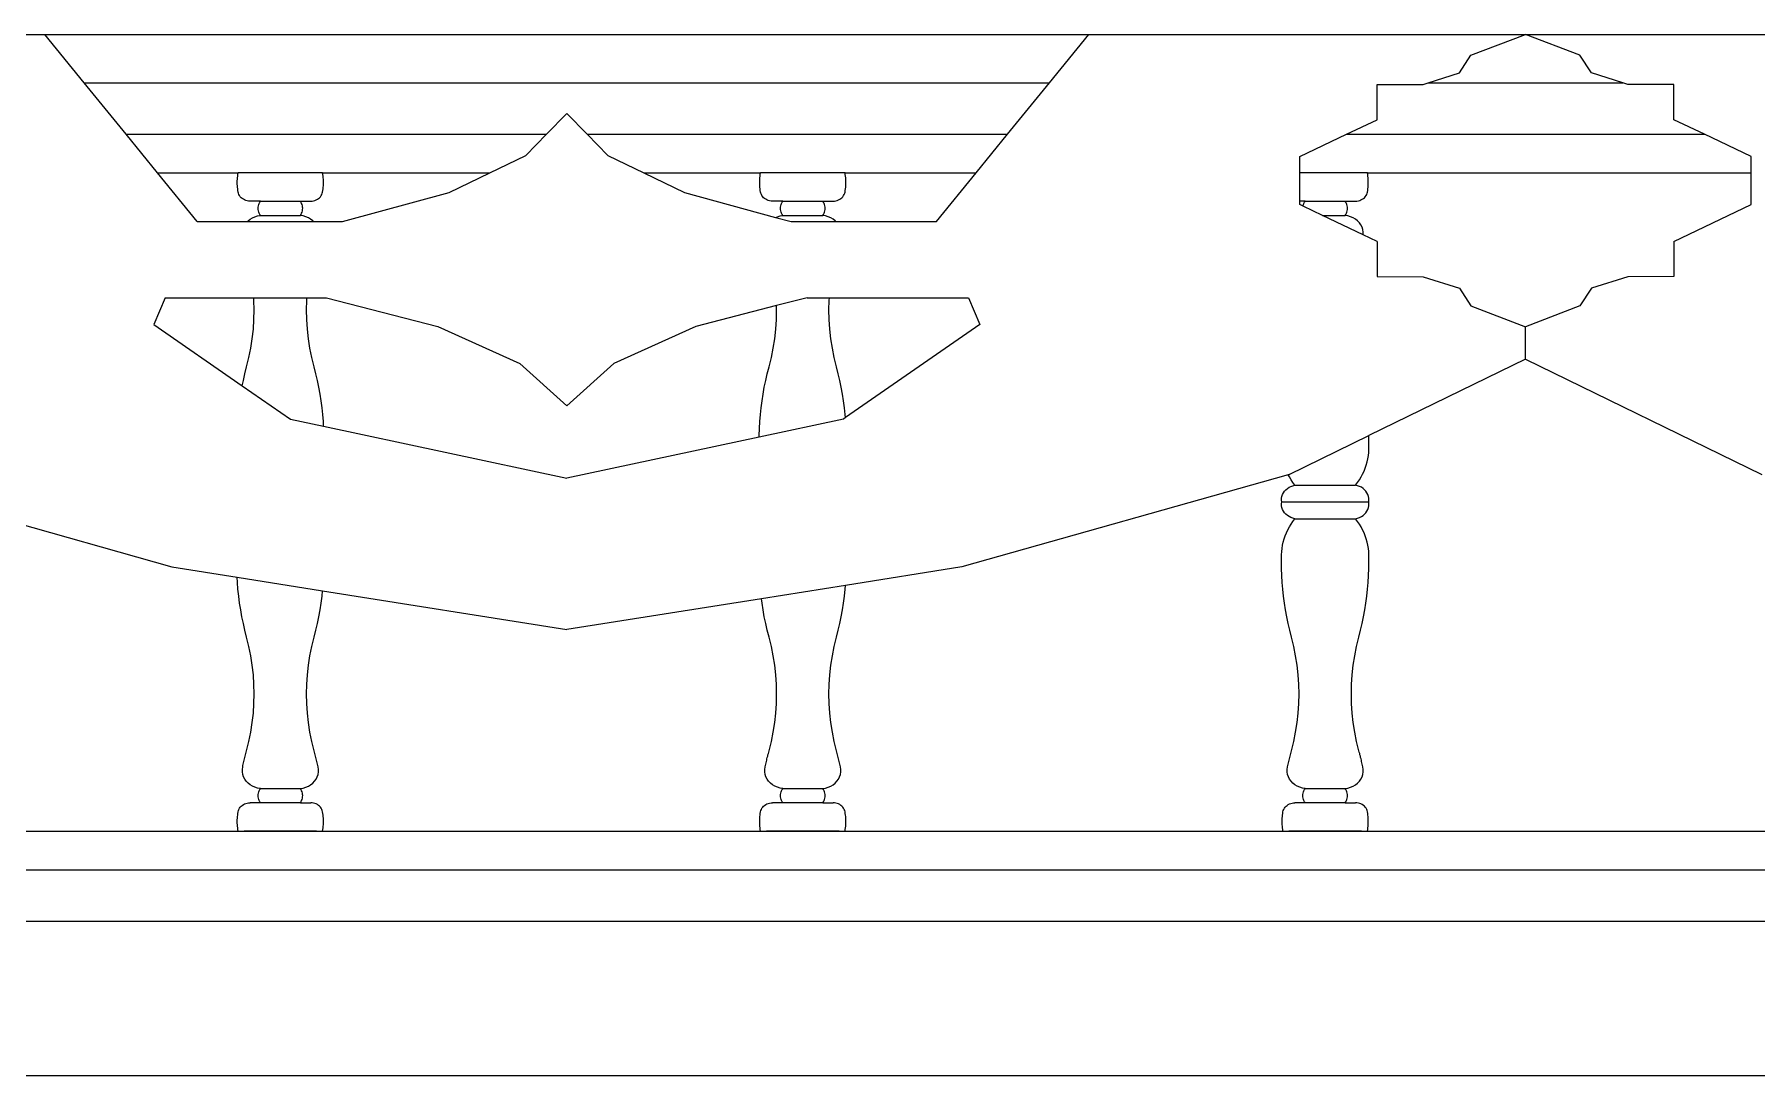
# Model space of a CAD drawing. Header units: inches. Extents: x 16.2 to 49.2, y 7.1 to 20.7.
# Drawn here: x 32.1113 to 32.4925, y 17.89 to 18.1206 of the extents above; entities that cross this region are included whole.
import ezdxf

# ---------------------------------------------------------------- set-up
doc = ezdxf.new("R2010")
doc.units = ezdxf.units.IN
doc.header["$MEASUREMENT"] = 0
doc.layers.add('0inne_gulv', color=252, linetype='Continuous', lineweight=13)

# ---------------------------------------------------------------- blocks, each defined once
blk = doc.blocks.new('DEREK SMALL HOUSE fr')
for p, q in [((-1.69956, -0.07881), (-1.60288, -0.07881)), ((-1.60288, -0.07881), (-1.37179, -0.07881)), ((-1.59417, -0.08953), (-1.60288, -0.07881)), ((-1.60288, -0.07881), (-1.37179, -0.07881)), ((-1.3805, -0.08953), (-1.37179, -0.07881)), ((-1.37179, -0.07881), (-1.27512, -0.07881)), ((-1.28718, -0.08341), (-1.27512, -0.07881)), ((-1.27512, -0.07881), (-1.17845, -0.07881)), ((-1.26306, -0.08341), (-1.27512, -0.07881)), ((-1.28975, -0.08735), (-1.28718, -0.08341)), ((-1.26049, -0.08735), (-1.26306, -0.08341)), ((-1.29669, -0.08953), (-1.28975, -0.08735)), ((-1.25354, -0.08953), (-1.26049, -0.08735)), ((-1.59417, -0.08953), (-1.3805, -0.08953)), ((-1.5849, -0.10093), (-1.59417, -0.08953)), ((-1.38977, -0.10093), (-1.3805, -0.08953)), ((-1.30797, -0.08993), (-1.29777, -0.08987)), ((-1.30797, -0.09771), (-1.30797, -0.08993)), ((-1.29777, -0.08987), (-1.29669, -0.08953)), ((-1.29669, -0.08953), (-1.25354, -0.08953)), ((-1.25247, -0.08987), (-1.25354, -0.08953)), ((-1.24227, -0.08993), (-1.25247, -0.08987)), ((-1.24227, -0.09771), (-1.24227, -0.08993)), ((-1.49182, -0.10093), (-1.48734, -0.09632)), ((-1.48734, -0.09632), (-1.48286, -0.10093)), ((-1.31473, -0.10093), (-1.30797, -0.09771)), ((-1.2355, -0.10093), (-1.24227, -0.09771)), ((-1.5849, -0.10093), (-1.49182, -0.10093)), ((-1.57795, -0.10948), (-1.5849, -0.10093)), ((-1.49639, -0.10564), (-1.49182, -0.10093)), ((-1.48286, -0.10093), (-1.38977, -0.10093)), ((-1.48286, -0.10093), (-1.47828, -0.10564)), ((-1.39673, -0.10948), (-1.38977, -0.10093)), ((-1.3251, -0.10586), (-1.31473, -0.10093)), ((-1.31473, -0.10093), (-1.2355, -0.10093)), ((-1.22514, -0.10586), (-1.2355, -0.10093)), ((-1.50437, -0.10948), (-1.49639, -0.10564)), ((-1.47828, -0.10564), (-1.47031, -0.10948)), ((-1.3251, -0.10948), (-1.3251, -0.10586)), ((-1.22514, -0.10948), (-1.22514, -0.10586)), ((-1.56916, -0.12028), (-1.57795, -0.10948)), ((-1.57795, -0.10948), (-1.56011, -0.10948)), ((-1.56027, -0.11089), (-1.56025, -0.11054)), ((-1.56025, -0.11054), (-1.56021, -0.11018)), ((-1.56021, -0.11018), (-1.56016, -0.10983)), ((-1.56016, -0.10983), (-1.56011, -0.10948)), ((-1.54141, -0.10948), (-1.56011, -0.10948)), ((-1.54135, -0.10983), (-1.54141, -0.10948)), ((-1.54141, -0.10948), (-1.50437, -0.10948)), ((-1.5413, -0.11018), (-1.54135, -0.10983)), ((-1.54127, -0.11054), (-1.5413, -0.11018)), ((-1.54124, -0.11089), (-1.54127, -0.11054)), ((-1.51338, -0.11383), (-1.50437, -0.10948)), ((-1.47031, -0.10948), (-1.46129, -0.11383)), ((-1.47031, -0.10948), (-1.44445, -0.10948)), ((-1.44462, -0.11089), (-1.44459, -0.11054)), ((-1.44459, -0.11054), (-1.44456, -0.11018)), ((-1.44456, -0.11018), (-1.44451, -0.10983)), ((-1.44451, -0.10983), (-1.44445, -0.10948)), ((-1.42575, -0.10948), (-1.44445, -0.10948)), ((-1.4257, -0.10983), (-1.42575, -0.10948)), ((-1.42575, -0.10948), (-1.39673, -0.10948)), ((-1.42565, -0.11018), (-1.4257, -0.10983)), ((-1.42561, -0.11054), (-1.42565, -0.11018)), ((-1.42559, -0.11089), (-1.42561, -0.11054)), ((-1.40551, -0.12028), (-1.39673, -0.10948)), ((-1.3251, -0.11573), (-1.3251, -0.10948)), ((-1.3101, -0.10948), (-1.3251, -0.10948)), ((-1.31004, -0.10983), (-1.3101, -0.10948)), ((-1.3101, -0.10948), (-1.22514, -0.10948)), ((-1.31, -0.11018), (-1.31004, -0.10983)), ((-1.30996, -0.11054), (-1.31, -0.11018)), ((-1.30993, -0.11089), (-1.30996, -0.11054)), ((-1.22514, -0.1165), (-1.22514, -0.10948)), ((-1.56029, -0.11125), (-1.56027, -0.11089)), ((-1.56029, -0.1116), (-1.56029, -0.11125)), ((-1.56029, -0.11195), (-1.56029, -0.1116)), ((-1.56027, -0.11231), (-1.56029, -0.11195)), ((-1.56025, -0.11266), (-1.56027, -0.11231)), ((-1.56021, -0.11302), (-1.56025, -0.11266)), ((-1.56016, -0.11337), (-1.56021, -0.11302)), ((-1.56011, -0.11372), (-1.56016, -0.11337)), ((-1.56004, -0.11399), (-1.56011, -0.11372)), ((-1.55994, -0.11426), (-1.56004, -0.11399)), ((-1.5598, -0.11451), (-1.55994, -0.11426)), ((-1.54172, -0.11451), (-1.54158, -0.11426)), ((-1.54158, -0.11426), (-1.54148, -0.11399)), ((-1.54148, -0.11399), (-1.54141, -0.11372)), ((-1.54141, -0.11372), (-1.54135, -0.11337)), ((-1.54135, -0.11337), (-1.5413, -0.11302)), ((-1.5413, -0.11302), (-1.54127, -0.11266)), ((-1.54127, -0.11266), (-1.54124, -0.11231)), ((-1.54123, -0.11125), (-1.54124, -0.11089)), ((-1.54124, -0.11231), (-1.54123, -0.11195)), ((-1.54122, -0.1116), (-1.54123, -0.11125)), ((-1.54123, -0.11195), (-1.54122, -0.1116)), ((-1.53702, -0.12028), (-1.51338, -0.11383)), ((-1.46129, -0.11383), (-1.44111, -0.11934)), ((-1.44464, -0.11125), (-1.44462, -0.11089)), ((-1.44464, -0.1116), (-1.44464, -0.11125)), ((-1.44464, -0.11195), (-1.44464, -0.1116)), ((-1.44462, -0.11231), (-1.44464, -0.11195)), ((-1.44459, -0.11266), (-1.44462, -0.11231)), ((-1.44456, -0.11302), (-1.44459, -0.11266)), ((-1.44451, -0.11337), (-1.44456, -0.11302)), ((-1.44445, -0.11372), (-1.44451, -0.11337)), ((-1.44439, -0.11399), (-1.44445, -0.11372)), ((-1.44428, -0.11426), (-1.44439, -0.11399)), ((-1.44415, -0.11451), (-1.44428, -0.11426)), ((-1.42606, -0.11451), (-1.42593, -0.11426)), ((-1.42593, -0.11426), (-1.42582, -0.11399)), ((-1.42582, -0.11399), (-1.42575, -0.11372)), ((-1.42575, -0.11372), (-1.4257, -0.11337)), ((-1.4257, -0.11337), (-1.42565, -0.11302)), ((-1.42565, -0.11302), (-1.42561, -0.11266)), ((-1.42561, -0.11266), (-1.42559, -0.11231)), ((-1.42557, -0.11125), (-1.42559, -0.11089)), ((-1.42559, -0.11231), (-1.42557, -0.11195)), ((-1.42557, -0.1116), (-1.42557, -0.11125)), ((-1.42557, -0.11195), (-1.42557, -0.1116)), ((-1.31041, -0.11451), (-1.31027, -0.11426)), ((-1.31027, -0.11426), (-1.31017, -0.11399)), ((-1.31017, -0.11399), (-1.3101, -0.11372)), ((-1.3101, -0.11372), (-1.31004, -0.11337)), ((-1.31004, -0.11337), (-1.31, -0.11302)), ((-1.31, -0.11302), (-1.30996, -0.11266)), ((-1.30996, -0.11266), (-1.30993, -0.11231)), ((-1.30992, -0.11125), (-1.30993, -0.11089)), ((-1.30993, -0.11231), (-1.30992, -0.11195)), ((-1.30991, -0.1116), (-1.30992, -0.11125)), ((-1.30992, -0.11195), (-1.30991, -0.1116)), ((-1.55963, -0.11475), (-1.5598, -0.11451)), ((-1.55943, -0.11497), (-1.55963, -0.11475)), ((-1.5592, -0.11516), (-1.55943, -0.11497)), ((-1.55895, -0.11533), (-1.5592, -0.11516)), ((-1.55868, -0.11547), (-1.55895, -0.11533)), ((-1.55839, -0.11559), (-1.55868, -0.11547)), ((-1.55809, -0.11567), (-1.55839, -0.11559)), ((-1.55778, -0.11572), (-1.55809, -0.11567)), ((-1.55747, -0.11573), (-1.55778, -0.11572)), ((-1.55518, -0.11573), (-1.55747, -0.11573)), ((-1.55569, -0.11732), (-1.55568, -0.11705)), ((-1.55568, -0.1176), (-1.55569, -0.11732)), ((-1.55568, -0.11705), (-1.55563, -0.11677)), ((-1.55563, -0.11788), (-1.55568, -0.1176)), ((-1.55563, -0.11677), (-1.55556, -0.1165)), ((-1.55556, -0.11815), (-1.55563, -0.11788)), ((-1.55556, -0.1165), (-1.55546, -0.11623)), ((-1.55546, -0.11841), (-1.55556, -0.11815)), ((-1.55546, -0.11623), (-1.55534, -0.11598)), ((-1.55534, -0.11598), (-1.55518, -0.11573)), ((-1.55518, -0.11573), (-1.54633, -0.11573)), ((-1.54618, -0.11598), (-1.54633, -0.11573)), ((-1.54633, -0.11573), (-1.54404, -0.11573)), ((-1.54605, -0.11623), (-1.54618, -0.11598)), ((-1.54595, -0.1165), (-1.54605, -0.11623)), ((-1.54605, -0.11841), (-1.54595, -0.11815)), ((-1.54588, -0.11677), (-1.54595, -0.1165)), ((-1.54595, -0.11815), (-1.54588, -0.11788)), ((-1.54584, -0.11705), (-1.54588, -0.11677)), ((-1.54588, -0.11788), (-1.54584, -0.1176)), ((-1.54582, -0.11732), (-1.54584, -0.11705)), ((-1.54584, -0.1176), (-1.54582, -0.11732)), ((-1.54404, -0.11573), (-1.54373, -0.11572)), ((-1.54373, -0.11572), (-1.54342, -0.11567)), ((-1.54342, -0.11567), (-1.54312, -0.11559)), ((-1.54312, -0.11559), (-1.54283, -0.11547)), ((-1.54283, -0.11547), (-1.54256, -0.11533)), ((-1.54256, -0.11533), (-1.54231, -0.11516)), ((-1.54231, -0.11516), (-1.54209, -0.11497)), ((-1.54209, -0.11497), (-1.54189, -0.11475)), ((-1.54189, -0.11475), (-1.54172, -0.11451)), ((-1.44398, -0.11475), (-1.44415, -0.11451)), ((-1.44378, -0.11497), (-1.44398, -0.11475)), ((-1.44355, -0.11516), (-1.44378, -0.11497)), ((-1.4433, -0.11533), (-1.44355, -0.11516)), ((-1.44303, -0.11547), (-1.4433, -0.11533)), ((-1.44274, -0.11559), (-1.44303, -0.11547)), ((-1.44244, -0.11567), (-1.44274, -0.11559)), ((-1.44213, -0.11572), (-1.44244, -0.11567)), ((-1.44182, -0.11573), (-1.44213, -0.11572)), ((-1.43953, -0.11573), (-1.44182, -0.11573)), ((-1.44004, -0.11732), (-1.44002, -0.11705)), ((-1.44002, -0.1176), (-1.44004, -0.11732)), ((-1.44002, -0.11705), (-1.43998, -0.11677)), ((-1.43998, -0.11788), (-1.44002, -0.1176)), ((-1.43998, -0.11677), (-1.43991, -0.1165)), ((-1.43991, -0.11815), (-1.43998, -0.11788)), ((-1.43991, -0.1165), (-1.43981, -0.11623)), ((-1.43981, -0.11841), (-1.43991, -0.11815)), ((-1.43981, -0.11623), (-1.43968, -0.11598)), ((-1.43968, -0.11598), (-1.43953, -0.11573)), ((-1.43953, -0.11573), (-1.43068, -0.11573)), ((-1.43053, -0.11598), (-1.43068, -0.11573)), ((-1.43068, -0.11573), (-1.42839, -0.11573)), ((-1.4304, -0.11623), (-1.43053, -0.11598)), ((-1.4303, -0.1165), (-1.4304, -0.11623)), ((-1.4304, -0.11841), (-1.4303, -0.11815)), ((-1.43023, -0.11677), (-1.4303, -0.1165)), ((-1.4303, -0.11815), (-1.43023, -0.11788)), ((-1.43018, -0.11705), (-1.43023, -0.11677)), ((-1.43023, -0.11788), (-1.43018, -0.1176)), ((-1.43017, -0.11732), (-1.43018, -0.11705)), ((-1.43018, -0.1176), (-1.43017, -0.11732)), ((-1.42839, -0.11573), (-1.42808, -0.11572)), ((-1.42808, -0.11572), (-1.42777, -0.11567)), ((-1.42777, -0.11567), (-1.42747, -0.11559)), ((-1.42747, -0.11559), (-1.42718, -0.11547)), ((-1.42718, -0.11547), (-1.42691, -0.11533)), ((-1.42691, -0.11533), (-1.42666, -0.11516)), ((-1.42666, -0.11516), (-1.42643, -0.11497)), ((-1.42643, -0.11497), (-1.42623, -0.11475)), ((-1.42623, -0.11475), (-1.42606, -0.11451)), ((-1.3251, -0.1165), (-1.3251, -0.11573)), ((-1.32388, -0.11573), (-1.3251, -0.11573)), ((-1.32434, -0.11686), (-1.3251, -0.1165)), ((-1.32434, -0.11686), (-1.32433, -0.11677)), ((-1.32002, -0.11891), (-1.32434, -0.11686)), ((-1.32433, -0.11677), (-1.32425, -0.1165)), ((-1.32425, -0.1165), (-1.32416, -0.11623)), ((-1.32416, -0.11623), (-1.32403, -0.11598)), ((-1.32403, -0.11598), (-1.32388, -0.11573)), ((-1.32388, -0.11573), (-1.31502, -0.11573)), ((-1.31487, -0.11598), (-1.31502, -0.11573)), ((-1.31502, -0.11573), (-1.31274, -0.11573)), ((-1.31475, -0.11623), (-1.31487, -0.11598)), ((-1.31465, -0.1165), (-1.31475, -0.11623)), ((-1.31475, -0.11841), (-1.31465, -0.11815)), ((-1.31457, -0.11677), (-1.31465, -0.1165)), ((-1.31465, -0.11815), (-1.31457, -0.11788)), ((-1.31453, -0.11705), (-1.31457, -0.11677)), ((-1.31457, -0.11788), (-1.31453, -0.1176)), ((-1.31452, -0.11732), (-1.31453, -0.11705)), ((-1.31453, -0.1176), (-1.31452, -0.11732)), ((-1.31274, -0.11573), (-1.31242, -0.11572)), ((-1.31242, -0.11572), (-1.31211, -0.11567)), ((-1.31211, -0.11567), (-1.31181, -0.11559)), ((-1.31181, -0.11559), (-1.31153, -0.11547)), ((-1.31153, -0.11547), (-1.31126, -0.11533)), ((-1.31126, -0.11533), (-1.311, -0.11516)), ((-1.311, -0.11516), (-1.31078, -0.11497)), ((-1.31078, -0.11497), (-1.31058, -0.11475)), ((-1.31058, -0.11475), (-1.31041, -0.11451)), ((-1.24227, -0.12464), (-1.22514, -0.1165)), ((-1.56916, -0.12028), (-1.5581, -0.12028)), ((-1.5581, -0.12028), (-1.55792, -0.1201)), ((-1.5581, -0.12028), (-1.54342, -0.12028)), ((-1.55792, -0.1201), (-1.55746, -0.11973)), ((-1.55746, -0.11973), (-1.55694, -0.11942)), ((-1.55694, -0.11942), (-1.55638, -0.11918)), ((-1.55638, -0.11918), (-1.55579, -0.11901)), ((-1.55579, -0.11901), (-1.55518, -0.11891)), ((-1.55534, -0.11867), (-1.55546, -0.11841)), ((-1.55518, -0.11891), (-1.55534, -0.11867)), ((-1.55518, -0.11891), (-1.54633, -0.11891)), ((-1.54633, -0.11891), (-1.54618, -0.11867)), ((-1.54572, -0.11901), (-1.54633, -0.11891)), ((-1.54618, -0.11867), (-1.54605, -0.11841)), ((-1.54513, -0.11918), (-1.54572, -0.11901)), ((-1.54457, -0.11942), (-1.54513, -0.11918)), ((-1.54406, -0.11973), (-1.54457, -0.11942)), ((-1.5436, -0.1201), (-1.54406, -0.11973)), ((-1.54342, -0.12028), (-1.5436, -0.1201)), ((-1.54342, -0.12028), (-1.53702, -0.12028)), ((-1.44111, -0.11934), (-1.44073, -0.11918)), ((-1.44111, -0.11934), (-1.43766, -0.12028)), ((-1.44073, -0.11918), (-1.44014, -0.11901)), ((-1.44014, -0.11901), (-1.43953, -0.11891)), ((-1.43968, -0.11867), (-1.43981, -0.11841)), ((-1.43953, -0.11891), (-1.43968, -0.11867)), ((-1.43953, -0.11891), (-1.43068, -0.11891)), ((-1.43766, -0.12028), (-1.42776, -0.12028)), ((-1.43068, -0.11891), (-1.43053, -0.11867)), ((-1.43007, -0.11901), (-1.43068, -0.11891)), ((-1.43053, -0.11867), (-1.4304, -0.11841)), ((-1.42948, -0.11918), (-1.43007, -0.11901)), ((-1.42892, -0.11942), (-1.42948, -0.11918)), ((-1.42841, -0.11973), (-1.42892, -0.11942)), ((-1.42794, -0.1201), (-1.42841, -0.11973)), ((-1.42776, -0.12028), (-1.42794, -0.1201)), ((-1.42776, -0.12028), (-1.40551, -0.12028)), ((-1.31103, -0.12318), (-1.32002, -0.11891)), ((-1.32002, -0.11891), (-1.31502, -0.11891)), ((-1.31502, -0.11891), (-1.31487, -0.11867)), ((-1.31441, -0.11901), (-1.31502, -0.11891)), ((-1.31487, -0.11867), (-1.31475, -0.11841)), ((-1.31382, -0.11918), (-1.31441, -0.11901)), ((-1.31327, -0.11942), (-1.31382, -0.11918)), ((-1.31275, -0.11973), (-1.31327, -0.11942)), ((-1.31229, -0.1201), (-1.31275, -0.11973)), ((-1.31189, -0.12052), (-1.31229, -0.1201)), ((-1.31156, -0.12099), (-1.31189, -0.12052)), ((-1.3113, -0.12149), (-1.31156, -0.12099)), ((-1.31112, -0.12202), (-1.3113, -0.12149)), ((-1.31103, -0.12257), (-1.31112, -0.12202)), ((-1.31103, -0.12313), (-1.31103, -0.12257)), ((-1.31103, -0.12318), (-1.31103, -0.12313)), ((-1.30797, -0.12464), (-1.31103, -0.12318)), ((-1.30797, -0.12464), (-1.30797, -0.13243)), ((-1.24227, -0.12464), (-1.24227, -0.13243)), ((-1.30797, -0.13243), (-1.29777, -0.13249)), ((-1.29777, -0.13249), (-1.28975, -0.13501)), ((-1.25247, -0.13249), (-1.26049, -0.13501)), ((-1.24227, -0.13243), (-1.25247, -0.13249)), ((-1.57626, -0.13712), (-1.57875, -0.14303)), ((-1.57626, -0.13712), (-1.55664, -0.13712)), ((-1.5566, -0.13772), (-1.55664, -0.13712)), ((-1.55664, -0.13712), (-1.54488, -0.13712)), ((-1.54492, -0.13772), (-1.54488, -0.13712)), ((-1.54488, -0.13712), (-1.54057, -0.13712)), ((-1.54057, -0.13712), (-1.51591, -0.14351)), ((-1.43411, -0.13712), (-1.44092, -0.13888)), ((-1.43411, -0.13712), (-1.42922, -0.13712)), ((-1.42926, -0.13772), (-1.42922, -0.13712)), ((-1.42922, -0.13712), (-1.39842, -0.13712)), ((-1.39842, -0.13712), (-1.39592, -0.14303)), ((-1.28975, -0.13501), (-1.28718, -0.13895)), ((-1.26049, -0.13501), (-1.26306, -0.13895)), ((-1.55655, -0.13984), (-1.5566, -0.13772)), ((-1.5566, -0.14197), (-1.55655, -0.13984)), ((-1.54497, -0.13984), (-1.54492, -0.13772)), ((-1.54492, -0.14197), (-1.54497, -0.13984)), ((-1.44092, -0.13888), (-1.45877, -0.14351)), ((-1.44094, -0.14197), (-1.4409, -0.13984)), ((-1.4409, -0.13984), (-1.44092, -0.13888)), ((-1.42931, -0.13984), (-1.42926, -0.13772)), ((-1.42926, -0.14197), (-1.42931, -0.13984)), ((-1.28718, -0.13895), (-1.27512, -0.14354)), ((-1.26306, -0.13895), (-1.27512, -0.14354)), ((-1.57875, -0.14303), (-1.5592, -0.15661)), ((-1.55697, -0.1462), (-1.55674, -0.14408)), ((-1.55674, -0.14408), (-1.5566, -0.14197)), ((-1.54478, -0.14408), (-1.54492, -0.14197)), ((-1.54454, -0.1462), (-1.54478, -0.14408)), ((-1.51591, -0.14351), (-1.49772, -0.15169)), ((-1.45877, -0.14351), (-1.47696, -0.15169)), ((-1.44132, -0.1462), (-1.44108, -0.14408)), ((-1.44108, -0.14408), (-1.44094, -0.14197)), ((-1.42912, -0.14408), (-1.42926, -0.14197)), ((-1.42889, -0.1462), (-1.42912, -0.14408)), ((-1.39592, -0.14303), (-1.42566, -0.16368)), ((-1.27512, -0.1507), (-1.27512, -0.14354)), ((-1.55772, -0.15039), (-1.5573, -0.1483)), ((-1.5573, -0.1483), (-1.55697, -0.1462)), ((-1.54422, -0.1483), (-1.54454, -0.1462)), ((-1.5438, -0.15039), (-1.54422, -0.1483)), ((-1.44206, -0.15039), (-1.44164, -0.1483)), ((-1.44164, -0.1483), (-1.44132, -0.1462)), ((-1.42856, -0.1483), (-1.42889, -0.1462)), ((-1.42814, -0.15039), (-1.42856, -0.1483)), ((-1.55861, -0.15395), (-1.55823, -0.15246)), ((-1.55823, -0.15246), (-1.55772, -0.15039)), ((-1.54329, -0.15246), (-1.5438, -0.15039)), ((-1.5429, -0.15395), (-1.54329, -0.15246)), ((-1.49772, -0.15169), (-1.48734, -0.16108)), ((-1.47696, -0.15169), (-1.48734, -0.16108)), ((-1.44296, -0.15395), (-1.44257, -0.15246)), ((-1.44257, -0.15246), (-1.44206, -0.15039)), ((-1.42763, -0.15246), (-1.42814, -0.15039)), ((-1.42725, -0.15395), (-1.42763, -0.15246)), ((-1.27512, -0.1507), (-1.30978, -0.16765)), ((-1.27512, -0.1507), (-1.22278, -0.1763)), ((-1.5592, -0.15661), (-1.55896, -0.15545)), ((-1.55896, -0.15545), (-1.55861, -0.15395)), ((-1.54256, -0.15545), (-1.5429, -0.15395)), ((-1.54225, -0.15696), (-1.54256, -0.15545)), ((-1.44362, -0.15696), (-1.4433, -0.15545)), ((-1.4433, -0.15545), (-1.44296, -0.15395)), ((-1.4269, -0.15545), (-1.42725, -0.15395)), ((-1.42659, -0.15696), (-1.4269, -0.15545)), ((-1.5592, -0.15661), (-1.54855, -0.164)), ((-1.54197, -0.15847), (-1.54225, -0.15696)), ((-1.54173, -0.15998), (-1.54197, -0.15847)), ((-1.54153, -0.1615), (-1.54173, -0.15998)), ((-1.44433, -0.1615), (-1.44413, -0.15998)), ((-1.44413, -0.15998), (-1.44389, -0.15847)), ((-1.44389, -0.15847), (-1.44362, -0.15696)), ((-1.42632, -0.15847), (-1.42659, -0.15696)), ((-1.42608, -0.15998), (-1.42632, -0.15847)), ((-1.42588, -0.1615), (-1.42608, -0.15998)), ((-1.54137, -0.16302), (-1.54153, -0.1615)), ((-1.54124, -0.16455), (-1.54137, -0.16302)), ((-1.44462, -0.16455), (-1.4445, -0.16302)), ((-1.4445, -0.16302), (-1.44433, -0.1615)), ((-1.42566, -0.16368), (-1.42612, -0.164)), ((-1.42571, -0.16302), (-1.42588, -0.1615)), ((-1.42566, -0.16368), (-1.42571, -0.16302)), ((-1.54855, -0.164), (-1.54118, -0.16558)), ((-1.54118, -0.16558), (-1.54124, -0.16455)), ((-1.54118, -0.16558), (-1.48734, -0.17711)), ((-1.42612, -0.164), (-1.44477, -0.168)), ((-1.44477, -0.16761), (-1.44471, -0.16608)), ((-1.44477, -0.168), (-1.44477, -0.16761)), ((-1.44471, -0.16608), (-1.44462, -0.16455)), ((-1.32746, -0.1763), (-1.30978, -0.16765)), ((-1.30977, -0.16914), (-1.30978, -0.16765)), ((-1.44477, -0.168), (-1.48734, -0.17711)), ((-1.3099, -0.17209), (-1.30982, -0.17138)), ((-1.30982, -0.17138), (-1.30979, -0.17067)), ((-1.30979, -0.17067), (-1.30977, -0.16914)), ((-1.31086, -0.17553), (-1.31059, -0.17486)), ((-1.31059, -0.17486), (-1.31036, -0.17418)), ((-1.31036, -0.17418), (-1.31017, -0.17349)), ((-1.31017, -0.17349), (-1.31002, -0.17279)), ((-1.31002, -0.17279), (-1.3099, -0.17209)), ((-1.64721, -0.1763), (-1.57476, -0.19675)), ((-1.32764, -0.17635), (-1.39991, -0.19675)), ((-1.32782, -0.17937), (-1.32745, -0.17912)), ((-1.32746, -0.1763), (-1.32764, -0.17635)), ((-1.32739, -0.17683), (-1.32764, -0.17635)), ((-1.32745, -0.17912), (-1.32704, -0.17892)), ((-1.32702, -0.17745), (-1.32739, -0.17683)), ((-1.32704, -0.17892), (-1.32661, -0.17876)), ((-1.32661, -0.17806), (-1.32702, -0.17745)), ((-1.32616, -0.17865), (-1.32661, -0.17806)), ((-1.32661, -0.17876), (-1.32616, -0.17865)), ((-1.32616, -0.17865), (-1.31274, -0.17865)), ((-1.31274, -0.17865), (-1.31229, -0.17806)), ((-1.31229, -0.17876), (-1.31274, -0.17865)), ((-1.31229, -0.17806), (-1.31188, -0.17745)), ((-1.31186, -0.17892), (-1.31229, -0.17876)), ((-1.31188, -0.17745), (-1.31151, -0.17683)), ((-1.31145, -0.17912), (-1.31186, -0.17892)), ((-1.31151, -0.17683), (-1.31117, -0.17618)), ((-1.31108, -0.17937), (-1.31145, -0.17912)), ((-1.31117, -0.17618), (-1.31086, -0.17553)), ((-1.32912, -0.18195), (-1.3291, -0.18153)), ((-1.32908, -0.18236), (-1.32912, -0.18195)), ((-1.32912, -0.18278), (-1.32908, -0.18236)), ((-1.3291, -0.1832), (-1.32912, -0.18278)), ((-1.3291, -0.18153), (-1.32902, -0.18112)), ((-1.32908, -0.18236), (-1.30982, -0.18236)), ((-1.32902, -0.18112), (-1.32889, -0.18072)), ((-1.32889, -0.18072), (-1.32869, -0.18034)), ((-1.32869, -0.18034), (-1.32845, -0.17998)), ((-1.32845, -0.17998), (-1.32816, -0.17966)), ((-1.32816, -0.17966), (-1.32782, -0.17937)), ((-1.31074, -0.17966), (-1.31108, -0.17937)), ((-1.31045, -0.17998), (-1.31074, -0.17966)), ((-1.31021, -0.18034), (-1.31045, -0.17998)), ((-1.31002, -0.18072), (-1.31021, -0.18034)), ((-1.30988, -0.18112), (-1.31002, -0.18072)), ((-1.3098, -0.18153), (-1.30988, -0.18112)), ((-1.30982, -0.18236), (-1.30978, -0.18195)), ((-1.30978, -0.18278), (-1.30982, -0.18236)), ((-1.30978, -0.18195), (-1.3098, -0.18153)), ((-1.3098, -0.1832), (-1.30978, -0.18278)), ((-1.32902, -0.18361), (-1.3291, -0.1832)), ((-1.32889, -0.18401), (-1.32902, -0.18361)), ((-1.32869, -0.18439), (-1.32889, -0.18401)), ((-1.32845, -0.18474), (-1.32869, -0.18439)), ((-1.32816, -0.18507), (-1.32845, -0.18474)), ((-1.32782, -0.18536), (-1.32816, -0.18507)), ((-1.32745, -0.18561), (-1.32782, -0.18536)), ((-1.32704, -0.18581), (-1.32745, -0.18561)), ((-1.32661, -0.18597), (-1.32704, -0.18581)), ((-1.32702, -0.18727), (-1.32661, -0.18667)), ((-1.32616, -0.18608), (-1.32661, -0.18597)), ((-1.32661, -0.18667), (-1.32616, -0.18608)), ((-1.32616, -0.18608), (-1.31274, -0.18608)), ((-1.31274, -0.18608), (-1.31229, -0.18597)), ((-1.31229, -0.18667), (-1.31274, -0.18608)), ((-1.31229, -0.18597), (-1.31186, -0.18581)), ((-1.31188, -0.18727), (-1.31229, -0.18667)), ((-1.31186, -0.18581), (-1.31145, -0.18561)), ((-1.31145, -0.18561), (-1.31108, -0.18536)), ((-1.31108, -0.18536), (-1.31074, -0.18507)), ((-1.31074, -0.18507), (-1.31045, -0.18474)), ((-1.31045, -0.18474), (-1.31021, -0.18439)), ((-1.31021, -0.18439), (-1.31002, -0.18401)), ((-1.31002, -0.18401), (-1.30988, -0.18361)), ((-1.30988, -0.18361), (-1.3098, -0.1832)), ((-1.32873, -0.19124), (-1.32854, -0.19055)), ((-1.32854, -0.19055), (-1.32831, -0.18987)), ((-1.32831, -0.18987), (-1.32804, -0.1892)), ((-1.32804, -0.1892), (-1.32773, -0.18854)), ((-1.32773, -0.18854), (-1.32739, -0.1879)), ((-1.32739, -0.1879), (-1.32702, -0.18727)), ((-1.31151, -0.1879), (-1.31188, -0.18727)), ((-1.31117, -0.18854), (-1.31151, -0.1879)), ((-1.31086, -0.1892), (-1.31117, -0.18854)), ((-1.31059, -0.18987), (-1.31086, -0.1892)), ((-1.31036, -0.19055), (-1.31059, -0.18987)), ((-1.31017, -0.19124), (-1.31036, -0.19055)), ((-1.32913, -0.19559), (-1.32911, -0.19406)), ((-1.32911, -0.19406), (-1.32908, -0.19335)), ((-1.32908, -0.19335), (-1.329, -0.19264)), ((-1.329, -0.19264), (-1.32888, -0.19194)), ((-1.32888, -0.19194), (-1.32873, -0.19124)), ((-1.31002, -0.19194), (-1.31017, -0.19124)), ((-1.3099, -0.19264), (-1.31002, -0.19194)), ((-1.30982, -0.19335), (-1.3099, -0.19264)), ((-1.30979, -0.19406), (-1.30982, -0.19335)), ((-1.30977, -0.19559), (-1.30979, -0.19406)), ((-1.57476, -0.19675), (-1.56035, -0.19903)), ((-1.39991, -0.19675), (-1.42564, -0.20083)), ((-1.32912, -0.19712), (-1.32913, -0.19559)), ((-1.32906, -0.19865), (-1.32912, -0.19712)), ((-1.30984, -0.19865), (-1.30979, -0.19712)), ((-1.30979, -0.19712), (-1.30977, -0.19559)), ((-1.56028, -0.20018), (-1.56035, -0.19903)), ((-1.56035, -0.19903), (-1.5414, -0.20204)), ((-1.56015, -0.2017), (-1.56028, -0.20018)), ((-1.55998, -0.20323), (-1.56015, -0.2017)), ((-1.54153, -0.20323), (-1.5414, -0.20204)), ((-1.5414, -0.20204), (-1.48734, -0.2106)), ((-1.42564, -0.20083), (-1.44426, -0.20378)), ((-1.42588, -0.20323), (-1.42571, -0.2017)), ((-1.42571, -0.2017), (-1.42564, -0.20083)), ((-1.32897, -0.20018), (-1.32906, -0.19865)), ((-1.32884, -0.2017), (-1.32897, -0.20018)), ((-1.32868, -0.20323), (-1.32884, -0.2017)), ((-1.31022, -0.20323), (-1.31006, -0.2017)), ((-1.31006, -0.2017), (-1.30993, -0.20018)), ((-1.30993, -0.20018), (-1.30984, -0.19865)), ((-1.55978, -0.20475), (-1.55998, -0.20323)), ((-1.55954, -0.20626), (-1.55978, -0.20475)), ((-1.54197, -0.20626), (-1.54173, -0.20475)), ((-1.54173, -0.20475), (-1.54153, -0.20323)), ((-1.44426, -0.20378), (-1.48734, -0.2106)), ((-1.44413, -0.20475), (-1.44426, -0.20378)), ((-1.44389, -0.20626), (-1.44413, -0.20475)), ((-1.42632, -0.20626), (-1.42608, -0.20475)), ((-1.42608, -0.20475), (-1.42588, -0.20323)), ((-1.32848, -0.20475), (-1.32868, -0.20323)), ((-1.32824, -0.20626), (-1.32848, -0.20475)), ((-1.31066, -0.20626), (-1.31043, -0.20475)), ((-1.31043, -0.20475), (-1.31022, -0.20323)), ((-1.55927, -0.20777), (-1.55954, -0.20626)), ((-1.55896, -0.20928), (-1.55927, -0.20777)), ((-1.55861, -0.21078), (-1.55896, -0.20928)), ((-1.5429, -0.21078), (-1.54256, -0.20928)), ((-1.54256, -0.20928), (-1.54225, -0.20777)), ((-1.54225, -0.20777), (-1.54197, -0.20626)), ((-1.44362, -0.20777), (-1.44389, -0.20626)), ((-1.4433, -0.20928), (-1.44362, -0.20777)), ((-1.44296, -0.21078), (-1.4433, -0.20928)), ((-1.42725, -0.21078), (-1.4269, -0.20928)), ((-1.4269, -0.20928), (-1.42659, -0.20777)), ((-1.42659, -0.20777), (-1.42632, -0.20626)), ((-1.32796, -0.20777), (-1.32824, -0.20626)), ((-1.32765, -0.20928), (-1.32796, -0.20777)), ((-1.3273, -0.21078), (-1.32765, -0.20928)), ((-1.3116, -0.21078), (-1.31125, -0.20928)), ((-1.31125, -0.20928), (-1.31094, -0.20777)), ((-1.31094, -0.20777), (-1.31066, -0.20626)), ((-1.55823, -0.21227), (-1.55861, -0.21078)), ((-1.55772, -0.21434), (-1.55823, -0.21227)), ((-1.5438, -0.21434), (-1.54329, -0.21227)), ((-1.54329, -0.21227), (-1.5429, -0.21078)), ((-1.44257, -0.21227), (-1.44296, -0.21078)), ((-1.44206, -0.21434), (-1.44257, -0.21227)), ((-1.42814, -0.21434), (-1.42763, -0.21227)), ((-1.42763, -0.21227), (-1.42725, -0.21078)), ((-1.32692, -0.21227), (-1.3273, -0.21078)), ((-1.32641, -0.21434), (-1.32692, -0.21227)), ((-1.31249, -0.21434), (-1.31198, -0.21227)), ((-1.31198, -0.21227), (-1.3116, -0.21078)), ((-1.5573, -0.21643), (-1.55772, -0.21434)), ((-1.55697, -0.21853), (-1.5573, -0.21643)), ((-1.54454, -0.21853), (-1.54422, -0.21643)), ((-1.54422, -0.21643), (-1.5438, -0.21434)), ((-1.44164, -0.21643), (-1.44206, -0.21434)), ((-1.44132, -0.21853), (-1.44164, -0.21643)), ((-1.42889, -0.21853), (-1.42856, -0.21643)), ((-1.42856, -0.21643), (-1.42814, -0.21434)), ((-1.32599, -0.21643), (-1.32641, -0.21434)), ((-1.32566, -0.21853), (-1.32599, -0.21643)), ((-1.31324, -0.21853), (-1.31291, -0.21643)), ((-1.31291, -0.21643), (-1.31249, -0.21434)), ((-1.55674, -0.22064), (-1.55697, -0.21853)), ((-1.5566, -0.22276), (-1.55674, -0.22064)), ((-1.54492, -0.22276), (-1.54478, -0.22064)), ((-1.54478, -0.22064), (-1.54454, -0.21853)), ((-1.44108, -0.22064), (-1.44132, -0.21853)), ((-1.44094, -0.22276), (-1.44108, -0.22064)), ((-1.42926, -0.22276), (-1.42912, -0.22064)), ((-1.42912, -0.22064), (-1.42889, -0.21853)), ((-1.32543, -0.22064), (-1.32566, -0.21853)), ((-1.32529, -0.22276), (-1.32543, -0.22064)), ((-1.31361, -0.22276), (-1.31347, -0.22064)), ((-1.31347, -0.22064), (-1.31324, -0.21853)), ((-1.55655, -0.22488), (-1.5566, -0.22276)), ((-1.5566, -0.22701), (-1.55655, -0.22488)), ((-1.54497, -0.22488), (-1.54492, -0.22276)), ((-1.54492, -0.22701), (-1.54497, -0.22488)), ((-1.4409, -0.22488), (-1.44094, -0.22276)), ((-1.44094, -0.22701), (-1.4409, -0.22488)), ((-1.42931, -0.22488), (-1.42926, -0.22276)), ((-1.42926, -0.22701), (-1.42931, -0.22488)), ((-1.32524, -0.22488), (-1.32529, -0.22276)), ((-1.32529, -0.22701), (-1.32524, -0.22488)), ((-1.31366, -0.22488), (-1.31361, -0.22276)), ((-1.31361, -0.22701), (-1.31366, -0.22488)), ((-1.55674, -0.22913), (-1.5566, -0.22701)), ((-1.54478, -0.22913), (-1.54492, -0.22701)), ((-1.44108, -0.22913), (-1.44094, -0.22701)), ((-1.42912, -0.22913), (-1.42926, -0.22701)), ((-1.32543, -0.22913), (-1.32529, -0.22701)), ((-1.31347, -0.22913), (-1.31361, -0.22701)), ((-1.5573, -0.23334), (-1.55697, -0.23124)), ((-1.55697, -0.23124), (-1.55674, -0.22913)), ((-1.54454, -0.23124), (-1.54478, -0.22913)), ((-1.54422, -0.23334), (-1.54454, -0.23124)), ((-1.44164, -0.23334), (-1.44132, -0.23124)), ((-1.44132, -0.23124), (-1.44108, -0.22913)), ((-1.42889, -0.23124), (-1.42912, -0.22913)), ((-1.42856, -0.23334), (-1.42889, -0.23124)), ((-1.32599, -0.23334), (-1.32566, -0.23124)), ((-1.32566, -0.23124), (-1.32543, -0.22913)), ((-1.31324, -0.23124), (-1.31347, -0.22913)), ((-1.31291, -0.23334), (-1.31324, -0.23124)), ((-1.55823, -0.2375), (-1.55772, -0.23543)), ((-1.55772, -0.23543), (-1.5573, -0.23334)), ((-1.5438, -0.23543), (-1.54422, -0.23334)), ((-1.54329, -0.2375), (-1.5438, -0.23543)), ((-1.44257, -0.2375), (-1.44206, -0.23543)), ((-1.44206, -0.23543), (-1.44164, -0.23334)), ((-1.42814, -0.23543), (-1.42856, -0.23334)), ((-1.42763, -0.2375), (-1.42814, -0.23543)), ((-1.32692, -0.2375), (-1.32641, -0.23543)), ((-1.32641, -0.23543), (-1.32599, -0.23334)), ((-1.31249, -0.23543), (-1.31291, -0.23334)), ((-1.31198, -0.2375), (-1.31249, -0.23543)), ((-1.55897, -0.24046), (-1.5589, -0.24016)), ((-1.5589, -0.24016), (-1.55883, -0.23986)), ((-1.55883, -0.23986), (-1.55876, -0.23957)), ((-1.55876, -0.23957), (-1.55868, -0.23927)), ((-1.55868, -0.23927), (-1.55861, -0.23898)), ((-1.55861, -0.23898), (-1.55854, -0.23868)), ((-1.55854, -0.23868), (-1.55846, -0.23839)), ((-1.55846, -0.23839), (-1.55838, -0.23809)), ((-1.55838, -0.23809), (-1.55831, -0.2378)), ((-1.55831, -0.2378), (-1.55823, -0.2375)), ((-1.54321, -0.2378), (-1.54329, -0.2375)), ((-1.54313, -0.23809), (-1.54321, -0.2378)), ((-1.54305, -0.23839), (-1.54313, -0.23809)), ((-1.54298, -0.23868), (-1.54305, -0.23839)), ((-1.5429, -0.23898), (-1.54298, -0.23868)), ((-1.54283, -0.23927), (-1.5429, -0.23898)), ((-1.54276, -0.23957), (-1.54283, -0.23927)), ((-1.54269, -0.23986), (-1.54276, -0.23957)), ((-1.54262, -0.24016), (-1.54269, -0.23986)), ((-1.54255, -0.24046), (-1.54262, -0.24016)), ((-1.44331, -0.24046), (-1.44324, -0.24016)), ((-1.44324, -0.24016), (-1.44317, -0.23986)), ((-1.44317, -0.23986), (-1.4431, -0.23957)), ((-1.4431, -0.23957), (-1.44303, -0.23927)), ((-1.44303, -0.23927), (-1.44296, -0.23898)), ((-1.44296, -0.23898), (-1.44288, -0.23868)), ((-1.44288, -0.23868), (-1.44281, -0.23839)), ((-1.44281, -0.23839), (-1.44273, -0.23809)), ((-1.44273, -0.23809), (-1.44265, -0.2378)), ((-1.44265, -0.2378), (-1.44257, -0.2375)), ((-1.42755, -0.2378), (-1.42763, -0.2375)), ((-1.42748, -0.23809), (-1.42755, -0.2378)), ((-1.4274, -0.23839), (-1.42748, -0.23809)), ((-1.42732, -0.23868), (-1.4274, -0.23839)), ((-1.42725, -0.23898), (-1.42732, -0.23868)), ((-1.42718, -0.23927), (-1.42725, -0.23898)), ((-1.4271, -0.23957), (-1.42718, -0.23927)), ((-1.42703, -0.23986), (-1.4271, -0.23957)), ((-1.42696, -0.24016), (-1.42703, -0.23986)), ((-1.42689, -0.24046), (-1.42696, -0.24016)), ((-1.32766, -0.24046), (-1.32759, -0.24016)), ((-1.32759, -0.24016), (-1.32752, -0.23986)), ((-1.32752, -0.23986), (-1.32745, -0.23957)), ((-1.32745, -0.23957), (-1.32738, -0.23927)), ((-1.32738, -0.23927), (-1.3273, -0.23898)), ((-1.3273, -0.23898), (-1.32723, -0.23868)), ((-1.32723, -0.23868), (-1.32715, -0.23839)), ((-1.32715, -0.23839), (-1.32708, -0.23809)), ((-1.32708, -0.23809), (-1.327, -0.2378)), ((-1.327, -0.2378), (-1.32692, -0.2375)), ((-1.3119, -0.2378), (-1.31198, -0.2375)), ((-1.31182, -0.23809), (-1.3119, -0.2378)), ((-1.31175, -0.23839), (-1.31182, -0.23809)), ((-1.31167, -0.23868), (-1.31175, -0.23839)), ((-1.3116, -0.23898), (-1.31167, -0.23868)), ((-1.31152, -0.23927), (-1.3116, -0.23898)), ((-1.31145, -0.23957), (-1.31152, -0.23927)), ((-1.31138, -0.23986), (-1.31145, -0.23957)), ((-1.31131, -0.24016), (-1.31138, -0.23986)), ((-1.31124, -0.24046), (-1.31131, -0.24016)), ((-1.55918, -0.2416), (-1.5591, -0.24105)), ((-1.55918, -0.24215), (-1.55918, -0.2416)), ((-1.55908, -0.2427), (-1.55918, -0.24215)), ((-1.5591, -0.24105), (-1.55904, -0.24075)), ((-1.55891, -0.24324), (-1.55908, -0.2427)), ((-1.55904, -0.24075), (-1.55897, -0.24046)), ((-1.55865, -0.24374), (-1.55891, -0.24324)), ((-1.55832, -0.24421), (-1.55865, -0.24374)), ((-1.5432, -0.24421), (-1.54286, -0.24374)), ((-1.54286, -0.24374), (-1.54261, -0.24324)), ((-1.54261, -0.24324), (-1.54243, -0.2427)), ((-1.54248, -0.24075), (-1.54255, -0.24046)), ((-1.54241, -0.24105), (-1.54248, -0.24075)), ((-1.54243, -0.2427), (-1.54234, -0.24215)), ((-1.54233, -0.2416), (-1.54241, -0.24105)), ((-1.54234, -0.24215), (-1.54233, -0.2416)), ((-1.44353, -0.2416), (-1.44345, -0.24105)), ((-1.44352, -0.24215), (-1.44353, -0.2416)), ((-1.44343, -0.2427), (-1.44352, -0.24215)), ((-1.44345, -0.24105), (-1.44338, -0.24075)), ((-1.44325, -0.24324), (-1.44343, -0.2427)), ((-1.44338, -0.24075), (-1.44331, -0.24046)), ((-1.443, -0.24374), (-1.44325, -0.24324)), ((-1.44267, -0.24421), (-1.443, -0.24374)), ((-1.42754, -0.24421), (-1.42721, -0.24374)), ((-1.42721, -0.24374), (-1.42695, -0.24324)), ((-1.42695, -0.24324), (-1.42678, -0.2427)), ((-1.42683, -0.24075), (-1.42689, -0.24046)), ((-1.42676, -0.24105), (-1.42683, -0.24075)), ((-1.42678, -0.2427), (-1.42669, -0.24215)), ((-1.42668, -0.2416), (-1.42676, -0.24105)), ((-1.42669, -0.24215), (-1.42668, -0.2416)), ((-1.32787, -0.2416), (-1.3278, -0.24105)), ((-1.32787, -0.24215), (-1.32787, -0.2416)), ((-1.32778, -0.2427), (-1.32787, -0.24215)), ((-1.3278, -0.24105), (-1.32773, -0.24075)), ((-1.3276, -0.24324), (-1.32778, -0.2427)), ((-1.32773, -0.24075), (-1.32766, -0.24046)), ((-1.32734, -0.24374), (-1.3276, -0.24324)), ((-1.32701, -0.24421), (-1.32734, -0.24374)), ((-1.31189, -0.24421), (-1.31156, -0.24374)), ((-1.31156, -0.24374), (-1.3113, -0.24324)), ((-1.3113, -0.24324), (-1.31112, -0.2427)), ((-1.31117, -0.24075), (-1.31124, -0.24046)), ((-1.31111, -0.24105), (-1.31117, -0.24075)), ((-1.31112, -0.2427), (-1.31103, -0.24215)), ((-1.31103, -0.2416), (-1.31111, -0.24105)), ((-1.31103, -0.24215), (-1.31103, -0.2416)), ((-1.55792, -0.24463), (-1.55832, -0.24421)), ((-1.55746, -0.245), (-1.55792, -0.24463)), ((-1.55694, -0.24531), (-1.55746, -0.245)), ((-1.55638, -0.24555), (-1.55694, -0.24531)), ((-1.55579, -0.24572), (-1.55638, -0.24555)), ((-1.55518, -0.24581), (-1.55579, -0.24572)), ((-1.55569, -0.2474), (-1.55568, -0.24713)), ((-1.55568, -0.24768), (-1.55569, -0.2474)), ((-1.55568, -0.24713), (-1.55563, -0.24685)), ((-1.55563, -0.24796), (-1.55568, -0.24768)), ((-1.55563, -0.24685), (-1.55556, -0.24658)), ((-1.55556, -0.24658), (-1.55546, -0.24631)), ((-1.55546, -0.24631), (-1.55534, -0.24606)), ((-1.55534, -0.24606), (-1.55518, -0.24581)), ((-1.55518, -0.24581), (-1.54633, -0.24581)), ((-1.54633, -0.24581), (-1.54572, -0.24572)), ((-1.54618, -0.24606), (-1.54633, -0.24581)), ((-1.54605, -0.24631), (-1.54618, -0.24606)), ((-1.54595, -0.24658), (-1.54605, -0.24631)), ((-1.54588, -0.24685), (-1.54595, -0.24658)), ((-1.54584, -0.24713), (-1.54588, -0.24685)), ((-1.54588, -0.24796), (-1.54584, -0.24768)), ((-1.54582, -0.2474), (-1.54584, -0.24713)), ((-1.54584, -0.24768), (-1.54582, -0.2474)), ((-1.54572, -0.24572), (-1.54513, -0.24555)), ((-1.54513, -0.24555), (-1.54457, -0.24531)), ((-1.54457, -0.24531), (-1.54406, -0.245)), ((-1.54406, -0.245), (-1.5436, -0.24463)), ((-1.5436, -0.24463), (-1.5432, -0.24421)), ((-1.44226, -0.24463), (-1.44267, -0.24421)), ((-1.4418, -0.245), (-1.44226, -0.24463)), ((-1.44129, -0.24531), (-1.4418, -0.245)), ((-1.44073, -0.24555), (-1.44129, -0.24531)), ((-1.44014, -0.24572), (-1.44073, -0.24555)), ((-1.43953, -0.24581), (-1.44014, -0.24572)), ((-1.44004, -0.2474), (-1.44002, -0.24713)), ((-1.44002, -0.24768), (-1.44004, -0.2474)), ((-1.44002, -0.24713), (-1.43998, -0.24685)), ((-1.43998, -0.24796), (-1.44002, -0.24768)), ((-1.43998, -0.24685), (-1.43991, -0.24658)), ((-1.43991, -0.24658), (-1.43981, -0.24631)), ((-1.43981, -0.24631), (-1.43968, -0.24606)), ((-1.43968, -0.24606), (-1.43953, -0.24581)), ((-1.43953, -0.24581), (-1.43068, -0.24581)), ((-1.43068, -0.24581), (-1.43007, -0.24572)), ((-1.43053, -0.24606), (-1.43068, -0.24581)), ((-1.4304, -0.24631), (-1.43053, -0.24606)), ((-1.4303, -0.24658), (-1.4304, -0.24631)), ((-1.43023, -0.24685), (-1.4303, -0.24658)), ((-1.43018, -0.24713), (-1.43023, -0.24685)), ((-1.43023, -0.24796), (-1.43018, -0.24768)), ((-1.43017, -0.2474), (-1.43018, -0.24713)), ((-1.43018, -0.24768), (-1.43017, -0.2474)), ((-1.43007, -0.24572), (-1.42948, -0.24555)), ((-1.42948, -0.24555), (-1.42892, -0.24531)), ((-1.42892, -0.24531), (-1.42841, -0.245)), ((-1.42841, -0.245), (-1.42794, -0.24463)), ((-1.42794, -0.24463), (-1.42754, -0.24421)), ((-1.32661, -0.24463), (-1.32701, -0.24421)), ((-1.32615, -0.245), (-1.32661, -0.24463)), ((-1.32563, -0.24531), (-1.32615, -0.245)), ((-1.32508, -0.24555), (-1.32563, -0.24531)), ((-1.32449, -0.24572), (-1.32508, -0.24555)), ((-1.32388, -0.24581), (-1.32449, -0.24572)), ((-1.32438, -0.2474), (-1.32437, -0.24713)), ((-1.32437, -0.24768), (-1.32438, -0.2474)), ((-1.32437, -0.24713), (-1.32433, -0.24685)), ((-1.32433, -0.24796), (-1.32437, -0.24768)), ((-1.32433, -0.24685), (-1.32425, -0.24658)), ((-1.32425, -0.24658), (-1.32416, -0.24631)), ((-1.32416, -0.24631), (-1.32403, -0.24606)), ((-1.32403, -0.24606), (-1.32388, -0.24581)), ((-1.32388, -0.24581), (-1.31502, -0.24581)), ((-1.31502, -0.24581), (-1.31441, -0.24572)), ((-1.31487, -0.24606), (-1.31502, -0.24581)), ((-1.31475, -0.24631), (-1.31487, -0.24606)), ((-1.31465, -0.24658), (-1.31475, -0.24631)), ((-1.31457, -0.24685), (-1.31465, -0.24658)), ((-1.31453, -0.24713), (-1.31457, -0.24685)), ((-1.31457, -0.24796), (-1.31453, -0.24768)), ((-1.31452, -0.2474), (-1.31453, -0.24713)), ((-1.31453, -0.24768), (-1.31452, -0.2474)), ((-1.31441, -0.24572), (-1.31382, -0.24555)), ((-1.31382, -0.24555), (-1.31327, -0.24531)), ((-1.31327, -0.24531), (-1.31275, -0.245)), ((-1.31275, -0.245), (-1.31229, -0.24463)), ((-1.31229, -0.24463), (-1.31189, -0.24421)), ((-1.56021, -0.25171), (-1.56016, -0.25136)), ((-1.56016, -0.25136), (-1.56011, -0.25101)), ((-1.56011, -0.25101), (-1.56004, -0.25073)), ((-1.56004, -0.25073), (-1.55994, -0.25047)), ((-1.55994, -0.25047), (-1.5598, -0.25021)), ((-1.5598, -0.25021), (-1.55963, -0.24998)), ((-1.55963, -0.24998), (-1.55943, -0.24976)), ((-1.55943, -0.24976), (-1.5592, -0.24957)), ((-1.5592, -0.24957), (-1.55895, -0.2494)), ((-1.55895, -0.2494), (-1.55868, -0.24925)), ((-1.55868, -0.24925), (-1.55839, -0.24914)), ((-1.55839, -0.24914), (-1.55809, -0.24906)), ((-1.55809, -0.24906), (-1.55778, -0.24901)), ((-1.55778, -0.24901), (-1.55747, -0.24899)), ((-1.55518, -0.24899), (-1.55747, -0.24899)), ((-1.55556, -0.24823), (-1.55563, -0.24796)), ((-1.55546, -0.24849), (-1.55556, -0.24823)), ((-1.55534, -0.24875), (-1.55546, -0.24849)), ((-1.55518, -0.24899), (-1.55534, -0.24875)), ((-1.54633, -0.24899), (-1.55518, -0.24899)), ((-1.54633, -0.24899), (-1.54618, -0.24875)), ((-1.54633, -0.24899), (-1.54404, -0.24899)), ((-1.54618, -0.24875), (-1.54605, -0.24849)), ((-1.54605, -0.24849), (-1.54595, -0.24823)), ((-1.54595, -0.24823), (-1.54588, -0.24796)), ((-1.54373, -0.24901), (-1.54404, -0.24899)), ((-1.54342, -0.24906), (-1.54373, -0.24901)), ((-1.54312, -0.24914), (-1.54342, -0.24906)), ((-1.54283, -0.24925), (-1.54312, -0.24914)), ((-1.54256, -0.2494), (-1.54283, -0.24925)), ((-1.54231, -0.24957), (-1.54256, -0.2494)), ((-1.54209, -0.24976), (-1.54231, -0.24957)), ((-1.54189, -0.24998), (-1.54209, -0.24976)), ((-1.54172, -0.25021), (-1.54189, -0.24998)), ((-1.54158, -0.25047), (-1.54172, -0.25021)), ((-1.54148, -0.25073), (-1.54158, -0.25047)), ((-1.54141, -0.25101), (-1.54148, -0.25073)), ((-1.54135, -0.25136), (-1.54141, -0.25101)), ((-1.5413, -0.25171), (-1.54135, -0.25136)), ((-1.44456, -0.25171), (-1.44451, -0.25136)), ((-1.44451, -0.25136), (-1.44445, -0.25101)), ((-1.44445, -0.25101), (-1.44439, -0.25073)), ((-1.44439, -0.25073), (-1.44428, -0.25047)), ((-1.44428, -0.25047), (-1.44415, -0.25021)), ((-1.44415, -0.25021), (-1.44398, -0.24998)), ((-1.44398, -0.24998), (-1.44378, -0.24976)), ((-1.44378, -0.24976), (-1.44355, -0.24957)), ((-1.44355, -0.24957), (-1.4433, -0.2494)), ((-1.4433, -0.2494), (-1.44303, -0.24925)), ((-1.44303, -0.24925), (-1.44274, -0.24914)), ((-1.44274, -0.24914), (-1.44244, -0.24906)), ((-1.44244, -0.24906), (-1.44213, -0.24901)), ((-1.44213, -0.24901), (-1.44182, -0.24899)), ((-1.43953, -0.24899), (-1.44182, -0.24899)), ((-1.43991, -0.24823), (-1.43998, -0.24796)), ((-1.43981, -0.24849), (-1.43991, -0.24823)), ((-1.43968, -0.24875), (-1.43981, -0.24849)), ((-1.43953, -0.24899), (-1.43968, -0.24875)), ((-1.43068, -0.24899), (-1.43953, -0.24899)), ((-1.43068, -0.24899), (-1.43053, -0.24875)), ((-1.43068, -0.24899), (-1.42839, -0.24899)), ((-1.43053, -0.24875), (-1.4304, -0.24849)), ((-1.4304, -0.24849), (-1.4303, -0.24823)), ((-1.4303, -0.24823), (-1.43023, -0.24796)), ((-1.42808, -0.24901), (-1.42839, -0.24899)), ((-1.42777, -0.24906), (-1.42808, -0.24901)), ((-1.42747, -0.24914), (-1.42777, -0.24906)), ((-1.42718, -0.24925), (-1.42747, -0.24914)), ((-1.42691, -0.2494), (-1.42718, -0.24925)), ((-1.42666, -0.24957), (-1.42691, -0.2494)), ((-1.42643, -0.24976), (-1.42666, -0.24957)), ((-1.42623, -0.24998), (-1.42643, -0.24976)), ((-1.42606, -0.25021), (-1.42623, -0.24998)), ((-1.42593, -0.25047), (-1.42606, -0.25021)), ((-1.42582, -0.25073), (-1.42593, -0.25047)), ((-1.42575, -0.25101), (-1.42582, -0.25073)), ((-1.4257, -0.25136), (-1.42575, -0.25101)), ((-1.42565, -0.25171), (-1.4257, -0.25136)), ((-1.3289, -0.25171), (-1.32886, -0.25136)), ((-1.32886, -0.25136), (-1.3288, -0.25101)), ((-1.3288, -0.25101), (-1.32873, -0.25073)), ((-1.32873, -0.25073), (-1.32863, -0.25047)), ((-1.32863, -0.25047), (-1.32849, -0.25021)), ((-1.32849, -0.25021), (-1.32832, -0.24998)), ((-1.32832, -0.24998), (-1.32812, -0.24976)), ((-1.32812, -0.24976), (-1.3279, -0.24957)), ((-1.3279, -0.24957), (-1.32765, -0.2494)), ((-1.32765, -0.2494), (-1.32737, -0.24925)), ((-1.32737, -0.24925), (-1.32709, -0.24914)), ((-1.32709, -0.24914), (-1.32679, -0.24906)), ((-1.32679, -0.24906), (-1.32648, -0.24901)), ((-1.32648, -0.24901), (-1.32616, -0.24899)), ((-1.32388, -0.24899), (-1.32616, -0.24899)), ((-1.32425, -0.24823), (-1.32433, -0.24796)), ((-1.32416, -0.24849), (-1.32425, -0.24823)), ((-1.32403, -0.24875), (-1.32416, -0.24849)), ((-1.32388, -0.24899), (-1.32403, -0.24875)), ((-1.31502, -0.24899), (-1.32388, -0.24899)), ((-1.31502, -0.24899), (-1.31487, -0.24875)), ((-1.31502, -0.24899), (-1.31274, -0.24899)), ((-1.31487, -0.24875), (-1.31475, -0.24849)), ((-1.31475, -0.24849), (-1.31465, -0.24823)), ((-1.31465, -0.24823), (-1.31457, -0.24796)), ((-1.31242, -0.24901), (-1.31274, -0.24899)), ((-1.31211, -0.24906), (-1.31242, -0.24901)), ((-1.31181, -0.24914), (-1.31211, -0.24906)), ((-1.31153, -0.24925), (-1.31181, -0.24914)), ((-1.31126, -0.2494), (-1.31153, -0.24925)), ((-1.311, -0.24957), (-1.31126, -0.2494)), ((-1.31078, -0.24976), (-1.311, -0.24957)), ((-1.31058, -0.24998), (-1.31078, -0.24976)), ((-1.31041, -0.25021), (-1.31058, -0.24998)), ((-1.31027, -0.25047), (-1.31041, -0.25021)), ((-1.31017, -0.25073), (-1.31027, -0.25047)), ((-1.3101, -0.25101), (-1.31017, -0.25073)), ((-1.31004, -0.25136), (-1.3101, -0.25101)), ((-1.31, -0.25171), (-1.31004, -0.25136)), ((-1.65706, -0.25525), (-1.56011, -0.25525)), ((-1.56029, -0.25277), (-1.56027, -0.25242)), ((-1.56029, -0.25313), (-1.56029, -0.25277)), ((-1.56029, -0.25348), (-1.56029, -0.25313)), ((-1.56027, -0.25384), (-1.56029, -0.25348)), ((-1.56027, -0.25242), (-1.56025, -0.25206)), ((-1.56025, -0.25419), (-1.56027, -0.25384)), ((-1.56025, -0.25206), (-1.56021, -0.25171)), ((-1.56021, -0.25454), (-1.56025, -0.25419)), ((-1.56016, -0.2549), (-1.56021, -0.25454)), ((-1.56011, -0.25525), (-1.56016, -0.2549)), ((-1.56011, -0.25525), (-1.54141, -0.25525)), ((-1.54273, -0.25525), (-1.55879, -0.25525)), ((-1.54141, -0.25525), (-1.54135, -0.2549)), ((-1.54141, -0.25525), (-1.44445, -0.25525)), ((-1.54135, -0.2549), (-1.5413, -0.25454)), ((-1.54127, -0.25206), (-1.5413, -0.25171)), ((-1.5413, -0.25454), (-1.54127, -0.25419)), ((-1.54124, -0.25242), (-1.54127, -0.25206)), ((-1.54127, -0.25419), (-1.54124, -0.25384)), ((-1.54123, -0.25277), (-1.54124, -0.25242)), ((-1.54124, -0.25384), (-1.54123, -0.25348)), ((-1.54122, -0.25313), (-1.54123, -0.25277)), ((-1.54123, -0.25348), (-1.54122, -0.25313)), ((-1.44464, -0.25277), (-1.44462, -0.25242)), ((-1.44464, -0.25313), (-1.44464, -0.25277)), ((-1.44464, -0.25348), (-1.44464, -0.25313)), ((-1.44462, -0.25384), (-1.44464, -0.25348)), ((-1.44462, -0.25242), (-1.44459, -0.25206)), ((-1.44459, -0.25419), (-1.44462, -0.25384)), ((-1.44459, -0.25206), (-1.44456, -0.25171)), ((-1.44456, -0.25454), (-1.44459, -0.25419)), ((-1.44451, -0.2549), (-1.44456, -0.25454)), ((-1.44445, -0.25525), (-1.44451, -0.2549)), ((-1.44445, -0.25525), (-1.42575, -0.25525)), ((-1.42708, -0.25525), (-1.44313, -0.25525)), ((-1.42575, -0.25525), (-1.4257, -0.2549)), ((-1.42575, -0.25525), (-1.3288, -0.25525)), ((-1.4257, -0.2549), (-1.42565, -0.25454)), ((-1.42561, -0.25206), (-1.42565, -0.25171)), ((-1.42565, -0.25454), (-1.42561, -0.25419)), ((-1.42559, -0.25242), (-1.42561, -0.25206)), ((-1.42561, -0.25419), (-1.42559, -0.25384)), ((-1.42557, -0.25277), (-1.42559, -0.25242)), ((-1.42559, -0.25384), (-1.42557, -0.25348)), ((-1.42557, -0.25313), (-1.42557, -0.25277)), ((-1.42557, -0.25348), (-1.42557, -0.25313)), ((-1.32899, -0.25313), (-1.32898, -0.25277)), ((-1.32898, -0.25348), (-1.32899, -0.25313)), ((-1.32898, -0.25277), (-1.32897, -0.25242)), ((-1.32897, -0.25384), (-1.32898, -0.25348)), ((-1.32897, -0.25242), (-1.32894, -0.25206)), ((-1.32894, -0.25419), (-1.32897, -0.25384)), ((-1.32894, -0.25206), (-1.3289, -0.25171)), ((-1.3289, -0.25454), (-1.32894, -0.25419)), ((-1.32886, -0.2549), (-1.3289, -0.25454)), ((-1.3288, -0.25525), (-1.32886, -0.2549)), ((-1.3288, -0.25525), (-1.3101, -0.25525)), ((-1.31142, -0.25525), (-1.32748, -0.25525)), ((-1.3101, -0.25525), (-1.31004, -0.2549)), ((-1.3101, -0.25525), (-1.21315, -0.25525)), ((-1.31004, -0.2549), (-1.31, -0.25454)), ((-1.30996, -0.25206), (-1.31, -0.25171)), ((-1.31, -0.25454), (-1.30996, -0.25419)), ((-1.30993, -0.25242), (-1.30996, -0.25206)), ((-1.30996, -0.25419), (-1.30993, -0.25384)), ((-1.30992, -0.25277), (-1.30993, -0.25242)), ((-1.30993, -0.25384), (-1.30992, -0.25348)), ((-1.30991, -0.25313), (-1.30992, -0.25277)), ((-1.30992, -0.25348), (-1.30991, -0.25313)), ((-2.10617, -0.2638), (0.44335, -0.2638)), ((-2.10617, -0.2752), (0.44335, -0.2752)), ((-1.72529, -0.30941), (0.06509, -0.30941))]:
    blk.add_line(p, q)

msp = doc.modelspace()

# ---------------------------------------------------------------- block references
at = {"layer": '0inne_gulv'}
msp.add_blockref('DEREK SMALL HOUSE fr', (33.7165, 18.19939), dxfattribs=at)

doc.saveas('drawing.dxf')
